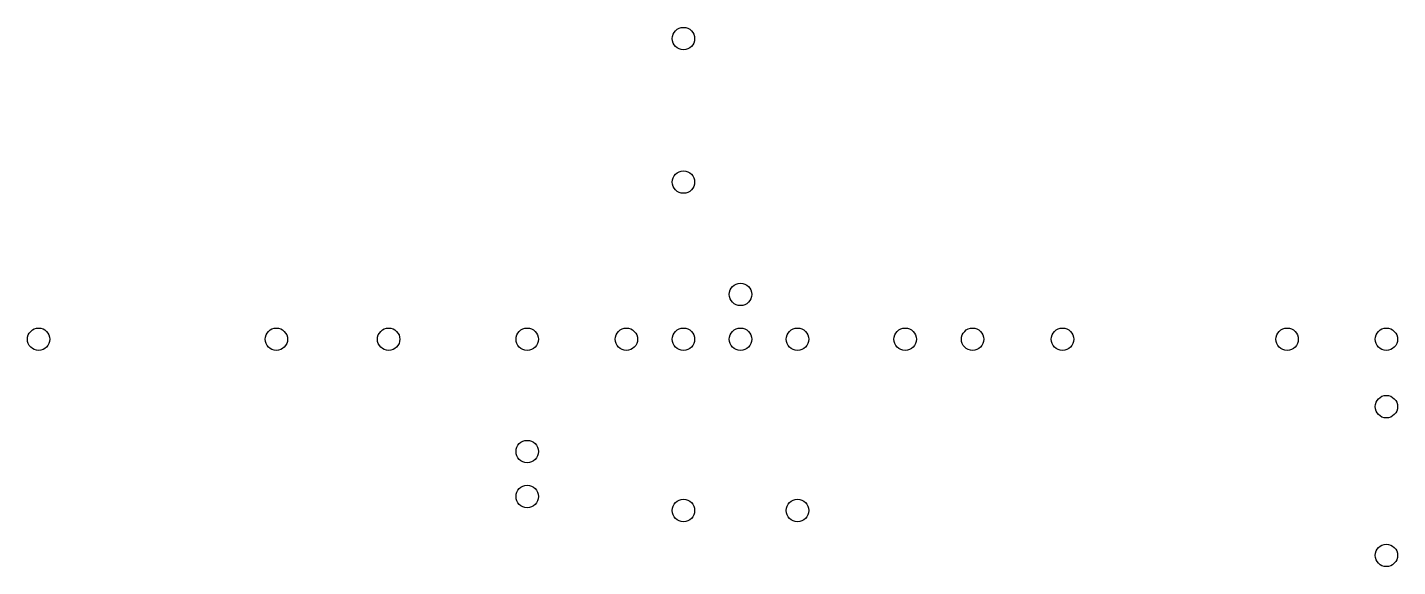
# Model space of a CAD drawing. Header units: millimetres. Extents: x 4.5 to 65.5, y 41.5 to 65.5.
import ezdxf

# ---------------------------------------------------------------- set-up
doc = ezdxf.new("R2010")
doc.units = ezdxf.units.MM
doc.header["$MEASUREMENT"] = 0
doc.layers.add('TOP-0.55mm', color=6, linetype='Continuous', true_color=0xff00ff)

msp = doc.modelspace()

# ---------------------------------------------------------------- linework, layer by layer
at = {"layer": 'TOP-0.55mm'}
for centre in [(33.706, 65), (33.706, 58.615), (36.246, 53.615), (5, 51.615), (15.583, 51.615), (20.583, 51.615), (26.752, 51.615), (31.166, 51.615), (33.706, 51.615), (36.246, 51.615), (38.786, 51.615), (43.58, 51.615), (46.58, 51.615), (50.58, 51.615), (60.58, 51.615), (65, 51.615), (65, 48.615), (26.752, 46.615), (26.752, 44.615), (33.706, 43.995), (38.786, 43.995), (65, 41.995)]:
    msp.add_circle(centre, 0.5, dxfattribs=at)

doc.saveas('drawing.dxf')
